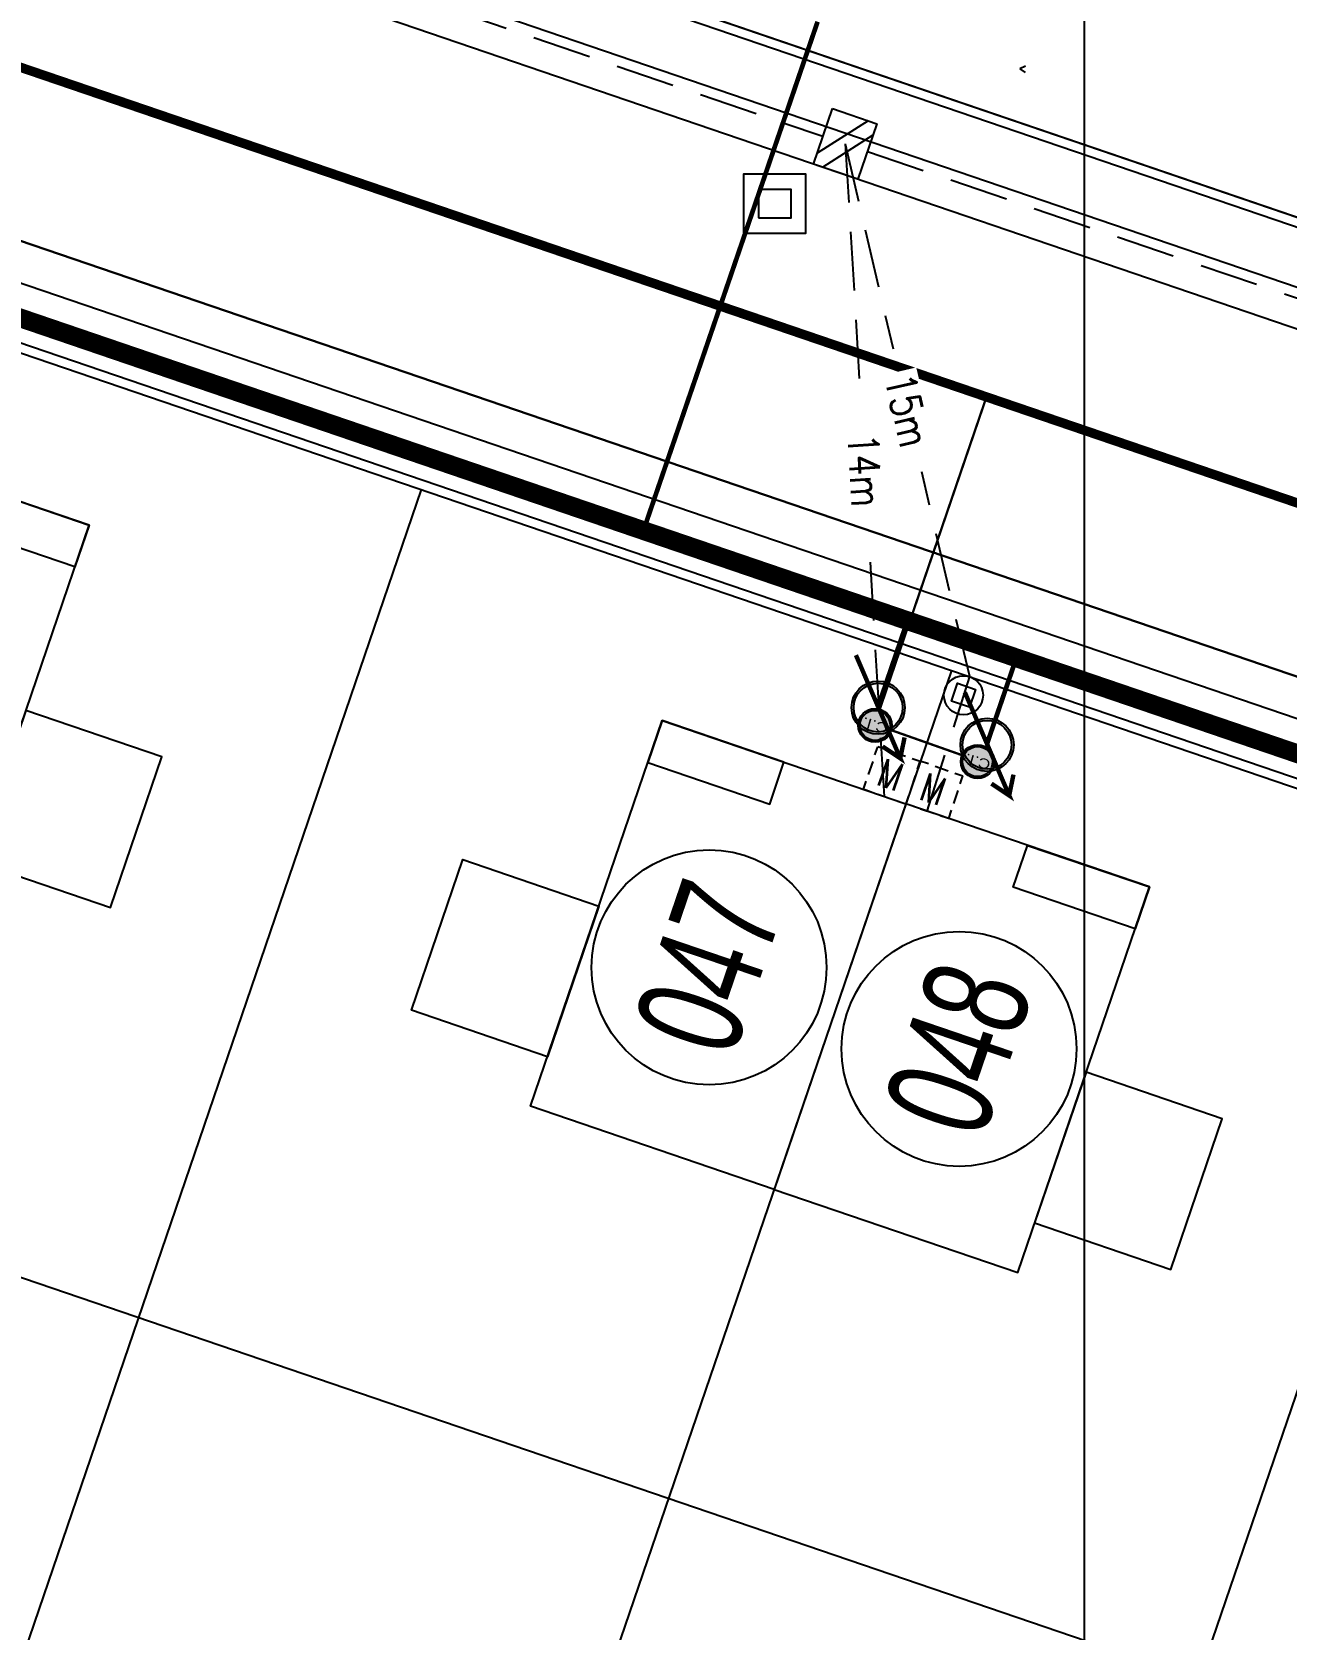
# Model space of a CAD drawing. Extents: x 0 to 336586, y 0 to 6284468.
# Drawn here: x 335277.61 to 335304.29, y 6277849.74 to 6277883.74 of the extents above; entities that cross this region are included whole.
import ezdxf
from ezdxf.enums import TextEntityAlignment as Align

# ---------------------------------------------------------------- set-up
doc = ezdxf.new("R2010")
doc.units = 0
doc.header["$LTSCALE"] = 5
doc.linetypes.add('DASHED', pattern=[0.75, 0.5, -0.25])
doc.linetypes.add('HIDDEN', pattern=[0.375, 0.25, -0.125])
for name, color, linetype in [('ACOM-P', 251, 'DASHED'), ('CALLES-URBANAS', 6, 'Continuous'), ('COTAS', 11, 'Continuous'), ('EQUIPOS', 240, 'Continuous'), ('EQUIPOS_P', 240, 'Continuous'), ('ESTRUCTURAS', 42, 'Continuous'), ('ESTRUCTURAS_P', 42, 'Continuous'), ('GRILLA', 254, 'Continuous'), ('LBT_A_P', 100, 'DASHED'), ('LINEA-EDIFICACION-URBANA', 21, 'Continuous'), ('MUROS', 8, 'Continuous'), ('PLANTA', 6, 'Continuous'), ('POSTES_E', 41, 'Continuous'), ('POSTES_P', 41, 'Continuous'), ('Prosan Agua Potable D. Arranque', 1, 'Continuous'), ('Prosan Agua Potable D. MAP', 5, 'Continuous'), ('Prosan Agua Potable P. Cañeria Proyectada', 1, 'Continuous'), ('Prosan Alcantarillado D. Union Domiciliaria', 4, 'Continuous'), ('Prosan Alcantarillado P. Colector Proyectado', 1, 'Continuous'), ('Prosan General Vegetación', 8, 'Continuous'), ('Prosan Pavimentación Vereda Proyectada', 8, 'Continuous'), ('PUNTO-DE-INTERES', 254, 'Continuous'), ('servicios', 6, 'Continuous')]:
    doc.layers.add(name, color=color, linetype=linetype)
doc.styles.add('2mm', font='simplex.shx', dxfattribs={"width": 0.8, "height": 0.65})
doc.styles.add('ARIAL', font='arial.ttf', dxfattribs={"width": 0.82})
doc.styles.add('ROMANS', font='romans.shx', dxfattribs={"height": 1})
doc.styles.add('Swis-50', font='swissc.ttf', dxfattribs={"width": 0.85})
doc.dimstyles.new('ACOMETIDA 500', dxfattribs={"dimtxt": 0.65, "dimasz": 1.8, "dimexe": 1.25, "dimexo": 0.625, "dimtad": 0, "dimdec": 0, "dimtxsty": '2mm', "dimblk": 'NONE', "dimcen": 2.5, "dimse1": 1, "dimse2": 1, "dimclrd": 256, "dimclrt": 2, "dimadec": 0, "dimazin": 0, "dimtfac": 1, "dimtdec": 0, "dimtmove": 0, "dimatfit": 3, "dimldrblk": 'NONE', "dimfxl": 1, "dimtfill": 1, "dimlwd": -1, "dimarcsym": 2})
doc.dimstyles.new('GRILLA X 500', dxfattribs={"dimtxt": 0.5, "dimasz": 1.8, "dimexe": 1.25, "dimexo": 0.625, "dimtad": 0, "dimdec": 0, "dimtxsty": 'ROMANS', "dimblk": 'NONE', "dimcen": 2.5, "dimse1": 1, "dimse2": 1, "dimsd1": 1, "dimsd2": 1, "dimclrd": 256, "dimclrt": 256, "dimadec": 0, "dimazin": 0, "dimtfac": 1, "dimtdec": 0, "dimtmove": 0, "dimatfit": 3, "dimldrblk": 'NONE', "dimfxlon": 1, "dimtfill": 1, "dimlwd": -1, "dimarcsym": 2})
doc.dimstyles.new('GRILLA Y 500', dxfattribs={"dimtxt": 0.5, "dimasz": 1.8, "dimexe": 1.25, "dimexo": 0.625, "dimtad": 0, "dimdec": 0, "dimtxsty": 'ROMANS', "dimblk": 'NONE', "dimcen": 2.5, "dimse1": 1, "dimse2": 1, "dimsd1": 1, "dimsd2": 1, "dimclrd": 256, "dimclrt": 256, "dimadec": 0, "dimazin": 0, "dimtfac": 1, "dimtdec": 0, "dimtmove": 0, "dimatfit": 3, "dimldrblk": 'NONE', "dimfxlon": 1, "dimtfill": 1, "dimlwd": -1, "dimarcsym": 2})
doc.dimstyles.new('VANO 500', dxfattribs={"dimtxt": 0.65, "dimasz": 1.8, "dimexe": 0, "dimexo": 8, "dimgap": 1.2, "dimtad": 0, "dimdec": 0, "dimzin": 0, "dimdsep": 46, "dimtxsty": '2mm', "dimblk": 'NONE', "dimcen": 0, "dimse1": 1, "dimse2": 1, "dimsd1": 1, "dimsd2": 1, "dimclrd": 7, "dimclrt": 2, "dimadec": 0, "dimazin": 0, "dimtfac": 1, "dimtdec": 0, "dimtofl": 0, "dimtmove": 0, "dimatfit": 3, "dimldrblk": 'NONE', "dimfxl": 1, "dimtfill": 1, "dimtolj": 1, "dimtzin": 0, "dimlwd": 25, "dimarcsym": 0})

# ---------------------------------------------------------------- blocks, each defined once
blk = doc.blocks.new('A$C461B3DCE')
at = {"layer": 'Prosan Agua Potable D. MAP', "ltscale": 2}
h = blk.add_hatch(color=4, dxfattribs=at)
h.dxf.hatch_style = 1
edge = h.paths.add_edge_path()
edge.add_line((0.7710314885518511, 0.5448670548734738), (0.7504819952160025, 0.5306253450311521))
edge.add_arc((0.5218886427903211, 0.3768014163459124), 0.2755298927691394, 393.9372072948622, 430.8894317799293)
edge.add_arc((0.5219586611189867, 0.376749035538496), 0.2755564759331746, 70.90675392884668, 215.492820778389)
edge.add_line((0.2976038094080948, 0.2167606861423788), (0.2770543160722461, 0.2025189763000571))
edge.add_arc((0.5218886427903213, 0.3768014163459125), 0.3005298927691393, 70.88943177992928, 215.4447158899646, ccw=False)
edge.add_arc((0.5218886427903213, 0.3768014163459125), 0.3005298927691391, 394.0026343322039, 430.88943177992934, ccw=False)
h = blk.add_hatch(color=4, dxfattribs=at)
h.dxf.hatch_style = 1
edge = h.paths.add_edge_path()
edge.add_line((0.7622593604771488, 0.557190258923689), (0.7420747884321109, 0.5424359027211417))
edge.add_arc((0.521888642790321, 0.3768014163459126), 0.2755298927691394, 0, 36.95222448506712, ccw=False)
edge.add_arc((0.5218620722195667, 0.376884724929531), 0.2755564759331746, 215.3966110015403, 359.98267785108266, ccw=False)
edge.add_line((0.2972388881172841, 0.2172733325026044), (0.2770543160722462, 0.2025189763000571))
edge.add_arc((0.5218886427903211, 0.3768014163459128), 0.3005298927691393, 215.4447158899647, 360)
edge.add_arc((0.5218886427903211, 0.3768014163459128), 0.3005298927691391, 0, 36.88679744772544)
at = {"layer": 'Prosan Agua Potable D. MAP', "color": 4, "ltscale": 2, "const_width": 0.05}
blk.add_lwpolyline([(9.38084215e-08, 1.08246816e-07), (1.023286459401971, 0.7479937492063158), (0.9377070762315523, 0.5236589383472321), (1.023286459402515, 0.7479937492077511), (0.7832410503892931, 0.7426890532315298)], dxfattribs=at)
at = {"layer": 'Prosan Agua Potable D. MAP', "color": 4, "ltscale": 2}
for radius in [0.3005298927691391, 0.2755298927691391]:
    blk.add_circle((0.5218886427903211, 0.3768014163459128), radius, dxfattribs=at)
blk = doc.blocks.new('agua potable')
at = {"layer": 'Prosan Agua Potable D. Arranque', "color": 4, "const_width": 0.1}
blk.add_lwpolyline([(335783.9144847706, 6282561.650275405), (335780.2092296019, 6282550.819726859)], dxfattribs=at)
at = {"layer": 'Prosan Agua Potable D. Arranque', "color": 4, "const_width": 0.1, "elevation": -499.8090000075405}
for points in [[(335785.201810317, 6282547.070877424), (335785.8269071945, 6282548.9019974)], [(335787.5190100881, 6282546.27984551), (335788.1441069659, 6282548.110965483)]]:
    blk.add_lwpolyline(points, dxfattribs=at)
at = {"layer": 'Prosan Agua Potable P. Cañeria Proyectada', "color": 4, "const_width": 0.4}
blk.add_lwpolyline([(335658.7370504193, 6282386.924146046), (335679.5104476701, 6282447.776445912), (335665.1862919767, 6282476.949380243), (335698.7466061366, 6282575.258880425), (335702.795314351, 6282577.246830153), (335831.3232091047, 6282533.370739666)], dxfattribs=at)
at = {"layer": 'Prosan Agua Potable D. MAP', "color": 4, "ltscale": 20}
for p, xscale, yscale, zscale, rotation in [((335784.7301996639, 6282548.168661601, -499.8090000075405), 1.885254132835699, 1.885254132835699, 1.885254132835699, 257.0827137300424), ((335787.0473994348, 6282547.377629688, -499.8090000075405), 1.885254132835698, 1.885254132835698, 1.885254132835698, 257.0827137440164)]:
    blk.add_blockref('A$C461B3DCE', p, dxfattribs=dict(at, xscale=xscale, yscale=yscale, zscale=zscale, rotation=rotation))
blk = doc.blocks.new('UD')
at = {"layer": 'Prosan Alcantarillado D. Union Domiciliaria', "true_color": 0x57ffab}
h = blk.add_hatch(color=101, dxfattribs=at)
edge = h.paths.add_edge_path()
edge.add_arc((6.984919e-10, 0), 0.3200000000000001, 0, 360)
at = {"layer": 'Prosan Alcantarillado D. Union Domiciliaria', "color": 7}
for radius in [0.36, 0.3200000000000001]:
    blk.add_circle((6.984919e-10, 0), radius, dxfattribs=at)
at = {"layer": 'Prosan Alcantarillado D. Union Domiciliaria', "color": 7, "ltscale": 10, "style": 'ARIAL', "oblique": 359.9999998988733, "width": 1.199999998176862}
blk.add_text('C.I.', height=0.2121039574924962, dxfattribs=at).set_placement((0, 0), align=Align.MIDDLE_CENTER)
blk = doc.blocks.new('ALCANTARILLADO')
at = {"layer": 'Prosan Alcantarillado D. Union Domiciliaria', "color": 5, "ltscale": 20, "const_width": 0.05}
for points in [[(0.9139793973226915, -101.9567768669222), (3.182545176590793, -95.31138115399517)], [(1.157271198455419, -102.4040006382857), (2.660973080906842, -102.9358150896151)]]:
    blk.add_lwpolyline(points, dxfattribs=at)
at = {"layer": 'Prosan Alcantarillado P. Colector Proyectado', "color": 5, "const_width": 0.2}
blk.add_lwpolyline([(17.74785305145633, -100.2835995799396), (-34.16367074854497, -82.56235143949743)], dxfattribs=at)
at = {"layer": 'Prosan Alcantarillado D. Union Domiciliaria', "color": 5, "ltscale": 20, "rotation": 163.546395338698}
for p in [(0.8120134134442196, -102.3020346520934), (2.99356796318898, -103.0735853521619)]:
    blk.add_blockref('UD', p, dxfattribs=at)
blk = doc.blocks.new('A$C12F70A7C')
at = {"layer": 'MUROS'}
for points in [[(0, -8.672000000951812), (-5.476999999998952, -8.672000000951812), (-5.476999999998952, 0), (0, 0)], [(-2.738500000006752, 0), (-5.476999999998952, 0), (-5.476999999998952, -0.9399999999441206), (-2.738500000006752, -0.9399999999441206)], [(0, -8.672000000951812), (5.4769999999844, -8.672000000951812), (5.4769999999844, 0), (0, 0)], [(2.7384999999922, 0), (5.4769999999844, 0), (5.4769999999844, -0.9399999999441206), (2.7384999999922, -0.9399999999441206)], [(-5.476999999998952, -7.557999999960883), (-8.53499999998894, -7.557999999960883), (-8.53499999998894, -4.169999999925493), (-5.476999999998952, -4.169999999925493)], [(5.4769999999844, -7.557999999960883), (8.534999999974389, -7.557999999960883), (8.534999999974389, -4.169999999925493), (5.4769999999844, -4.169999999925493)]]:
    blk.add_lwpolyline(points, close=True, dxfattribs=at)
blk = doc.blocks.new('PLANTA')
at = {"layer": 'CALLES-URBANAS'}
for points in [[(335864.2367219626, 6282657.176424617), (335862.0600578289, 6282657.91948131), (335860.783938725, 6282654.181297255), (335775.610124803, 6282683.257428736), (335758.4552072286, 6282633.004878523), (335841.0779855381, 6282604.799604449), (335842.9139906376, 6282601.060350468), (335825.3846916452, 6282549.711110578), (335821.6454376644, 6282547.875105478), (335738.8333842127, 6282576.144993177), (335738.4457024597, 6282575.009342324), (335820.3072013961, 6282547.063949289), (335820.0325934876, 6282546.259529935)], [(335817.7711165946, 6282539.634899964), (335817.4965086862, 6282538.83048061), (335756.9284632303, 6282559.506840775), (335757.2030711388, 6282560.311260128)]]:
    blk.add_lwpolyline(points, dxfattribs=at)
at = {"layer": 'CALLES-URBANAS', "flags": 128}
for points in [[(335770.8386851577, 6282631.207804687), (335840.8704877163, 6282607.300763246, -0.4142135623730951), (335844.6103332124, 6282599.684100219), (335827.6492565146, 6282549.999375431, -0.4142135623730951), (335820.0325934876, 6282546.259529935), (335697.7135329382, 6282588.016085424), (335695.1289879176, 6282580.445079743), (335660.4199191534, 6282478.770489154, 0.1989123673931104), (335660.7733085442, 6282473.232843846), (335671.3532697326, 6282451.685429843), (335669.1892311468, 6282448.764088778)], [(335738.5213247423, 6282524.158046557), (335749.5864081118, 6282556.571414633, -0.4142135623730951), (335757.2030711388, 6282560.311260128), (335817.7711165945, 6282539.634899964, -0.4142135623730951), (335821.5109620905, 6282532.018236937), (335810.445878721, 6282499.604868861), (335821.5109620905, 6282532.018236937, 0.4142135623730951), (335817.7711165945, 6282539.634899964), (335757.2030711388, 6282560.311260128, 0.4142135623730951), (335749.5864081118, 6282556.571414633), (335738.5213247423, 6282524.158046557), (335741.8222253919, 6282521.446210481), (335806.1757736887, 6282499.477577806), (335810.445878721, 6282499.604868861)]]:
    blk.add_lwpolyline(points, format="xyb", dxfattribs=at)
at = {"layer": 'LINEA-EDIFICACION-URBANA', "ltscale": 0.2}
for p, q in [((335775.4825466993, 6282551.693629885), (335763.4482589471, 6282516.441134678)), ((335786.7601905796, 6282547.843734698), (335774.7259028274, 6282512.591239491)), ((335798.0378344599, 6282543.993839512), (335786.0035467076, 6282508.741344305)), ((335814.5759783449, 6282518.667801534), (335746.9101150622, 6282541.767172656))]:
    blk.add_line(p, q, dxfattribs=at)
blk.add_lwpolyline([(335738.8979978383, 6282576.334268318), (335758.201318461, 6282632.880217006), (335840.9349715817, 6282604.637093147), (335842.6979516555, 6282601.046563763), (335825.2221803432, 6282549.854124534), (335821.631650959, 6282548.09114446), (335738.8979978383, 6282576.334268318), (335696.3110908772, 6282590.872334059), (335692.9996425696, 6282581.17198303), (335650.7584848886, 6282457.433358915)], dxfattribs=at)
blk.add_lwpolyline([(335809.4726091239, 6282503.718308659), (335805.8820797396, 6282501.955328586), (335743.5697259151, 6282523.227150397), (335741.8067458412, 6282526.817679781), (335752.0134842831, 6282556.71666553), (335755.6040136674, 6282558.479645604), (335817.9163674919, 6282537.207823792), (335819.6793475657, 6282533.617294408)], close=True, dxfattribs=at)
at = {"layer": 'Prosan General Vegetación'}
for p, q in [((335788.3374333806, 6282560.705588322), (335788.215400141, 6282560.645668977)), ((335788.215400141, 6282560.645668977), (335788.328268508, 6282560.570026083))]:
    blk.add_line(p, q, dxfattribs=at)
at = {"layer": 'Prosan Pavimentación Vereda Proyectada'}
blk.add_lwpolyline([(335816.737400006, 6282549.761914826), (335746.4690035203, 6282573.749723298, 0.0906367065053197), (335746.8937499805, 6282576.594936077), (335765.6482127295, 6282580.812546107), (335805.5225755443, 6282567.200472601), (335818.3462585852, 6282552.511486595, 0.1005592595334324)], format="xyb", close=True, dxfattribs=at)
blk.add_lwpolyline([(335740.2130363253, 6282522.768230568), (335751.850972981, 6282556.859679487), (335755.5902269621, 6282558.695684586), (335818.0593814483, 6282537.370335095), (335819.8953865477, 6282533.631081114), (335808.257449892, 6282499.539632196)], dxfattribs=at)
at = {"layer": 'PUNTO-DE-INTERES', "color": 8}
for centre in [(335781.6062103111, 6282541.522481874), (335786.9251152005, 6282539.787853018)]:
    blk.add_circle(centre, 2.5, dxfattribs=at)
at = {"layer": 'PUNTO-DE-INTERES', "xscale": -1, "rotation": 341.1514259085047}
for p in [(335763.2356984359, 6282552.704397941), (335763.2356984359, 6282552.704397941), (335763.2356984359, 6282552.704397941), (335785.790986197, 6282545.004607568), (335785.790986197, 6282545.004607568), (335785.790986197, 6282545.004607568)]:
    blk.add_blockref('A$C12F70A7C', p, dxfattribs=at)
at = {"layer": 'PUNTO-DE-INTERES', "color": 8, "char_height": 2.25, "attachment_point": 5, "rotation": 71.15142590850466, "line_spacing_factor": 0.6, "style": 'Swis-50'}
for s, insert in [('\\fArial Narrow|b0|i0|c00|p39;\\H1x;\\W0.8;047', (335781.6009486083, 6282541.524278083)), ('\\fArial Narrow|b0|i0|c00|p39;\\H1x;\\W0.8;048', (335786.9172226463, 6282539.790547332))]:
    blk.add_mtext(s, dxfattribs=dict(at, insert=insert))
blk = doc.blocks.new('EM-BT_P')
at = {"layer": 'EQUIPOS'}
for p, q in [((-1.59583581811421, 0.990598165203636), (-1.59583581811421, 1.595838092819461)), ((-0.990595890498426, 1.595417830392476), (-1.59583581811421, 1.595417830392476)), ((-0.4940528739877835, 1.595417830392476), (0.4940729303437621, 1.595417830392476)), ((0.9906159468543903, 1.595417830392476), (1.595855874470174, 1.595417830392476)), ((1.595855874470174, 0.990598165203636), (1.595855874470174, 1.595838092819461)), ((-1.59583581811421, 0.4940551486930361), (-1.59583581811421, -0.4940706556385237)), ((1.595855874470174, 0.4940551486930361), (1.595855874470174, -0.4940706556385237)), ((-1.59583581811421, -0.9906136721491804), (-1.59583581811421, -1.595853599764949)), ((1.595855874470174, -0.9906136721491804), (1.595855874470174, -1.595853599764949)), ((-0.990595890498426, -1.595433337337964), (-1.59583581811421, -1.595433337337964)), ((-0.4940528739877835, -1.595433337337964), (0.4940729303437621, -1.595433337337964)), ((0.9906159468543903, -1.595433337337964), (1.595855874470174, -1.595433337337964))]:
    blk.add_line(p, q, dxfattribs=at)
at = {"layer": 'EQUIPOS', "style": 'ROMANS', "width": 0.8}
blk.add_text('M', height=1.98, dxfattribs=at).set_placement((-0.9147899827143248, -0.9896123134684556))
blk = doc.blocks.new('PC-9_P')
at = {"layer": 'POSTES_E'}
for p, q in [((0.6083982158431285, 1.249984817137545), (-1.000003517699549, -0.7605173497908027)), ((0.9999964823004506, 0.728340590182853), (-0.5826881361359098, -1.250015182862455))]:
    blk.add_line(p, q, dxfattribs=at)
blk.add_lwpolyline([(-1.000003517699549, 1.249984817137545), (0.9999964823004506, 1.249984817137545), (0.9999964823004506, -1.250015182862455), (-1.000003517699549, -1.250015182862455)], close=True, dxfattribs=at)
blk = doc.blocks.new('*D196')
at = {"layer": 'Defpoints', "color": 0, "linetype": 'HIDDEN', "ltscale": 0.25, "transparency": 16777216}
for p in [(335294.9071861403, 6277881.352722334), (335294.5042933426, 6277880.172513774), (335323.2984576528, 6277871.660673661)]:
    blk.add_point(p, dxfattribs=at)
at = {"layer": 'COTAS', "color": 2, "linetype": 'HIDDEN', "ltscale": 0.25, "transparency": 16777216, "insert": (335308.6999290988, 6277875.326489438), "char_height": 0.65, "attachment_point": 5, "rotation": 341.1514172792214, "style": '2mm', "bg_fill": 3, "box_fill_scale": 1.1, "bg_fill_color": 256, "bg_fill_true_color": 13158600, "bg_fill_transparency": 0}
blk.add_mtext('\\A1;30.00', dxfattribs=at)
blk = doc.blocks.new('_None')
blk = doc.blocks.new('*D197')
at = {"layer": 'Defpoints', "color": 0, "ltscale": 0.5, "transparency": 16777216}
for p in [(335266.5159187454, 6277891.044777622), (335266.1130234953, 6277889.864561877), (335294.9071861405, 6277881.352722334)]:
    blk.add_point(p, dxfattribs=at)
at = {"layer": 'COTAS', "color": 2, "ltscale": 0.5, "transparency": 16777216, "insert": (335280.3086584192, 6277885.018537826), "char_height": 0.65, "attachment_point": 5, "rotation": 341.151417279208, "style": '2mm', "bg_fill": 3, "box_fill_scale": 1.1, "bg_fill_color": 256, "bg_fill_true_color": 13158600, "bg_fill_transparency": 0}
blk.add_mtext('\\A1;30.00', dxfattribs=at)
blk = doc.blocks.new('PM-6_P')
at = {"layer": 'POSTES_E'}
blk.add_lwpolyline([(-0.6677519658405187, 0.6677414800509212), (0.6677199434739736, 0.6677414800509212), (0.6677199434739736, -0.66773042926323), (-0.6677519658405187, -0.66773042926323)], close=True, dxfattribs=at)
blk.add_circle((-1.601118327254625e-05, 5.52539384557349e-06), 1.386432699211355, dxfattribs=at)
blk = doc.blocks.new('*D261')
at = {"layer": 'ACOM-P', "ltscale": 0.5, "transparency": 16777216}
for p, q in [((335294.9071902588, 6277881.352728951), (335295.9259735299, 6277876.991256163)), ((335297.5557680463, 6277870.014007288), (335296.536984775, 6277874.375480076))]:
    blk.add_line(p, q, dxfattribs=at)
at = {"layer": 'Defpoints', "color": 0, "ltscale": 0.5, "transparency": 16777216}
for p in [(335294.9071902577, 6277881.352728951), (335294.9071902588, 6277881.352728951), (335297.5557680449, 6277870.014007288)]:
    blk.add_point(p, dxfattribs=at)
at = {"layer": 'ACOM-P', "color": 2, "ltscale": 0.5, "transparency": 16777216, "insert": (335296.2314791516, 6277875.683368119), "char_height": 0.65, "attachment_point": 5, "rotation": 283.1478042135342, "style": '2mm', "bg_fill": 3, "box_fill_scale": 1.1, "bg_fill_color": 256, "bg_fill_true_color": 13158600, "bg_fill_transparency": 0}
blk.add_mtext('15m', dxfattribs=at)
blk = doc.blocks.new('*D262')
at = {"layer": 'ACOM-P', "ltscale": 0.5, "transparency": 16777216}
for p, q in [((335294.9073293672, 6277881.352730954), (335295.2447291401, 6277875.748194252)), ((335295.7435485307, 6277867.462321508), (335295.406148758, 6277873.066858208))]:
    blk.add_line(p, q, dxfattribs=at)
at = {"layer": 'Defpoints', "color": 0, "ltscale": 0.5, "transparency": 16777216}
for p in [(335294.9071861401, 6277881.352722332), (335295.7434053037, 6277867.462312886), (335295.7435485307, 6277867.462321508)]:
    blk.add_point(p, dxfattribs=at)
at = {"layer": 'ACOM-P', "color": 2, "ltscale": 0.5, "transparency": 16777216, "insert": (335295.3254389497, 6277874.407526231), "char_height": 0.65, "attachment_point": 5, "rotation": 273.4451161522876, "style": '2mm', "bg_fill": 3, "box_fill_scale": 1.1, "bg_fill_color": 256, "bg_fill_true_color": 13158600, "bg_fill_transparency": 0}
blk.add_mtext('14m', dxfattribs=at)
blk = doc.blocks.new('CA 3Ø-P')
at = {"layer": 'ESTRUCTURAS'}
for points in [[(-1.307126184576191, -1.266878571361303), (1.346075665089302, -1.266878571361303), (1.346075665089302, 1.246819127351046), (-1.307126184576191, 1.246819127351046)], [(-0.676001158892177, -0.6099489843472838), (0.7149506394052878, -0.6099489843472838), (0.7149506394052878, 0.5898895403370261), (-0.676001158892177, 0.5898895403370261)]]:
    blk.add_lwpolyline(points, close=True, dxfattribs=at)
blk = doc.blocks.new('*U417')
at = {"layer": 'GRILLA', "lineweight": -3}
for points in [[(300, 250), (300, 350)], [(300, 150), (300, 250)]]:
    blk.add_lwpolyline(points, dxfattribs=at)
blk = doc.blocks.new('*D434')
at = {"layer": 'Defpoints', "color": 0, "ltscale": 0.5, "transparency": 16777216}
for p in [(335292.711083103, 6278000), (335274.7657512065, 6277998.486549078), (0, 0)]:
    blk.add_point(p, dxfattribs=at)
at = {"layer": 'GRILLA', "ltscale": 0.5, "transparency": 16777216, "insert": (335269.8550369208, 6277998.486549078), "char_height": 1, "attachment_point": 5, "style": 'ROMANS', "bg_fill": 3, "box_fill_scale": 1.1, "bg_fill_color": 256, "bg_fill_true_color": 13158600, "bg_fill_transparency": 0}
blk.add_mtext('Y-6278000', dxfattribs=at)
blk = doc.blocks.new('*D439')
at = {"layer": 'Defpoints', "color": 0, "ltscale": 0.5, "transparency": 16777216}
for p in [(335301.7893708139, 6277932.198101984), (335300, 6277899.167990658), (0, 0)]:
    blk.add_point(p, dxfattribs=at)
at = {"layer": 'GRILLA', "ltscale": 0.5, "transparency": 16777216, "insert": (335301.7893708129, 6277936.632625794), "char_height": 1, "attachment_point": 5, "rotation": 90, "style": 'ROMANS', "bg_fill": 3, "box_fill_scale": 1.1, "bg_fill_color": 256, "bg_fill_true_color": 13158600, "bg_fill_transparency": 0}
blk.add_mtext('X-335300', dxfattribs=at)
blk = doc.blocks.new('*D440')
at = {"layer": 'Defpoints', "color": 0, "ltscale": 0.5, "transparency": 16777216}
for p in [(335402.3497128253, 6277986.733224559), (335398.5975279866, 6277900), (0, 0)]:
    blk.add_point(p, dxfattribs=at)
at = {"layer": 'GRILLA', "ltscale": 0.5, "transparency": 16777216, "insert": (335402.3497128243, 6277991.143938844), "char_height": 1, "attachment_point": 5, "rotation": 90, "style": 'ROMANS', "bg_fill": 3, "box_fill_scale": 1.1, "bg_fill_color": 256, "bg_fill_true_color": 13158600, "bg_fill_transparency": 0}
blk.add_mtext('X-335399', dxfattribs=at)

msp = doc.modelspace()

# ---------------------------------------------------------------- linework, layer by layer
at = {"layer": 'LBT_A_P', "ltscale": 0.5}
for points in [[(335266.9891089877, 6277890.883250551), (335294.4340008027, 6277881.514263773)], [(335295.3803763827, 6277881.191195264), (335322.8252681981, 6277871.822208486)]]:
    msp.add_lwpolyline(points, dxfattribs=at)

# ---------------------------------------------------------------- block references
at = {"layer": 'EQUIPOS_P', "ltscale": 5, "xscale": 0.3, "yscale": 0.3, "zscale": 0.3, "rotation": 341.1514259146094}
for p in [(335295.8980325551, 6277867.915277665), (335296.804235135, 6277867.606056826)]:
    msp.add_blockref('EM-BT_P', p, dxfattribs=at)
at = {"layer": 'ESTRUCTURAS_P', "xscale": 0.5, "yscale": 0.5, "zscale": 0.5}
msp.add_blockref('CA 3Ø-P', (335293.3976515832, 6277880.085446984), dxfattribs=at)
at = {"layer": 'GRILLA', "lineweight": -3}
msp.add_blockref('*U417', (335000, 6277600), dxfattribs=at)
at = {"layer": 'PLANTA'}
msp.add_blockref('PLANTA', (-489.5943777723587, -4677.696606804617), dxfattribs=at)
at = {"layer": 'POSTES_P', "ltscale": 5}
for name, p, xscale, yscale, zscale, rotation in [('PC-9_P', (335294.9071902574, 6277881.35272895), 0.5, 0.5, 0.5, 341.1514027793711), ('PM-6_P', (335297.4247270243, 6277869.618153149), 0.3, 0.3, 0.3, 161.1514259169997)]:
    msp.add_blockref(name, p, dxfattribs=dict(at, xscale=xscale, yscale=yscale, zscale=zscale, rotation=rotation))
at = {"layer": 'servicios', "color": 1}
msp.add_blockref('ALCANTARILLADO', (335294.7307215866, 6277971.279013176), dxfattribs=at)
at = {"layer": 'servicios'}
msp.add_blockref('agua potable', (-489.5943777723587, -4677.696606804617), dxfattribs=at)

# ---------------------------------------------------------------- next in the draw order: dimensions: what is measured, and where the dimension line sits
at = {"layer": 'COTAS', "linetype": 'HIDDEN', "ltscale": 0.25}
dim = msp.add_aligned_dim(p1=(335323.2984576529, 6277871.660673662), p2=(335294.9071861403, 6277881.352722334), distance=1.2470825360572315, dimstyle='VANO 500', override={"dimpost": '.00', "dimsah": 1}, dxfattribs=at)
dim.commit()
dim.dimension.update_dxf_attribs({"geometry": '*D196', "text_midpoint": (335308.6999290988, 6277875.326489438)})

# ---------------------------------------------------------------- next in the draw order: dimensions: what is measured, and where the dimension line sits
at = {"layer": 'COTAS', "ltscale": 0.5}
dim = msp.add_linear_dim(base=(335266.1130234953, 6277889.864561877), p1=(335294.9071861403, 6277881.352722334), p2=(335266.5159187453, 6277891.044777622), angle=341.151417279208, dimstyle='VANO 500', override={"dimpost": '.00', "dimsah": 1, "dimtmove": 1}, dxfattribs=at)
dim.commit()
dim.dimension.update_dxf_attribs({"geometry": '*D197', "text_midpoint": (335280.3086584192, 6277885.018537826)})

# ---------------------------------------------------------------- next in the draw order: dimensions: what is measured, and where the dimension line sits
at = {"layer": 'ACOM-P', "ltscale": 0.5}
dim = msp.add_aligned_dim(p1=(335297.5557680448, 6277870.014007287), p2=(335294.9071902574, 6277881.35272895), distance=-1.572206419618638e-09, text='15m', dimstyle='ACOMETIDA 500', override={"dimpost": 'm', "dimsah": 1}, dxfattribs=at)
dim.commit()
dim.dimension.update_dxf_attribs({"geometry": '*D261', "text_midpoint": (335296.2314791516, 6277875.683368119)})
at = {"layer": 'GRILLA', "ltscale": 0.5}
dim = msp.add_ordinate_dim(feature_location=(335292.711083103, 6278000), offset=(-17.94533189648064, -1.5134509224444628), dtype=0, origin=(0, 0), dimstyle='GRILLA Y 500', override={"dimpost": 'Y-<>', "dimsah": 1}, dxfattribs=at)
dim.commit()
dim.dimension.update_dxf_attribs({"geometry": '*D434', "text_midpoint": (335269.8550369208, 6277998.486549078)})

# ---------------------------------------------------------------- next in the draw order: linework, layer by layer
at = {"layer": 'ACOM-P', "ltscale": 0.5}
msp.add_lwpolyline([(335296.6496078839, 6277867.153092047), (335297.555768045, 6277870.014007288)], dxfattribs=at)

# ---------------------------------------------------------------- next in the draw order: dimensions: what is measured, and where the dimension line sits
dim = msp.add_aligned_dim(p1=(335294.9071861403, 6277881.352722334), p2=(335295.743405304, 6277867.462312886), distance=0.00014348599291409084, dimstyle='ACOMETIDA 500', override={"dimpost": 'm', "dimsah": 1}, dxfattribs=at)
dim.commit()
dim.dimension.update_dxf_attribs({"geometry": '*D262', "text_midpoint": (335295.3254389497, 6277874.407526231)})

# ---------------------------------------------------------------- next in the draw order: dimensions: what is measured, and where the dimension line sits
at = {"layer": 'GRILLA', "ltscale": 0.5}
dim = msp.add_ordinate_dim(feature_location=(335300, 6277899.167990658), offset=(1.7893708138726652, 33.03011132590473), dtype=1, origin=(0, 0), dimstyle='GRILLA X 500', override={"dimpost": 'X-<>', "dimsah": 1}, dxfattribs=at)
dim.commit()
dim.dimension.update_dxf_attribs({"geometry": '*D439', "text_midpoint": (335301.7893708129, 6277936.632625794)})

# ---------------------------------------------------------------- next in the draw order: dimensions: what is measured, and where the dimension line sits
dim = msp.add_ordinate_dim(feature_location=(335398.5975279866, 6277900), offset=(3.7521848386968486, 86.733224558644), dtype=1, origin=(0, 0), dimstyle='GRILLA X 500', override={"dimpost": 'X-<>', "dimsah": 1}, dxfattribs=at)
dim.commit()
dim.dimension.update_dxf_attribs({"geometry": '*D440', "text_midpoint": (335402.3497128243, 6277991.143938844)})

doc.saveas('drawing.dxf')
